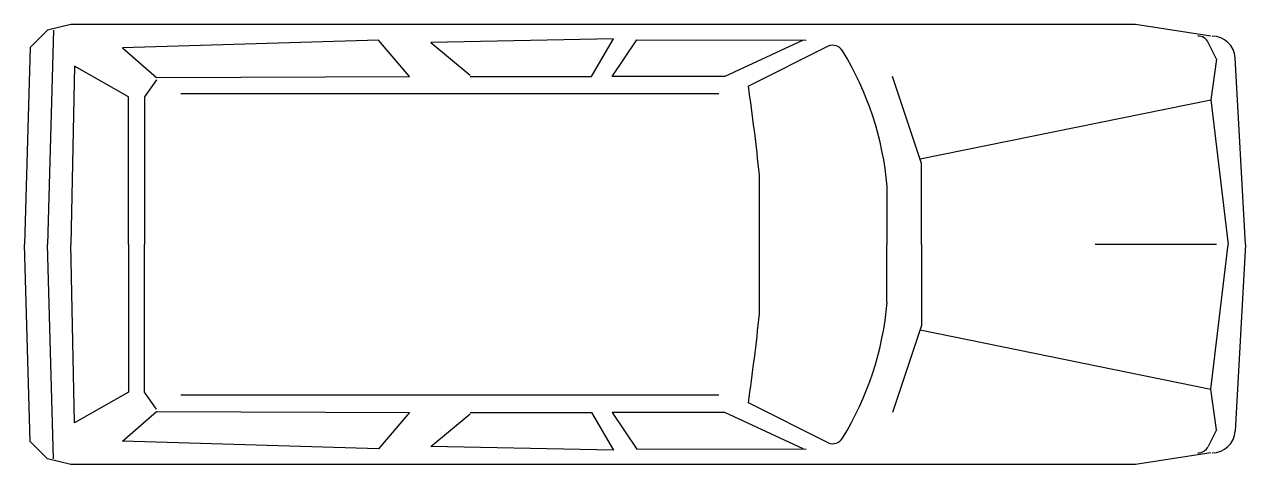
# Model space of a CAD drawing. Extents: x -3221 to 392, y -1304 to -3.
import ezdxf

# ---------------------------------------------------------------- set-up
doc = ezdxf.new("R2010")
doc.units = 0
doc.header["$MEASUREMENT"] = 0
doc.layers.add('2D', color=7, linetype='CONTINUOUS')
doc.layers.add('INSERT', color=7, linetype='CONTINUOUS')

# ---------------------------------------------------------------- blocks, each defined once
blk = doc.blocks.new('C-2CAR06')
at = {"layer": '2D', "color": 0, "linetype": 'BYBLOCK'}
for p, q in [((-1557.6, 617.6), (-1609, 566.3)), ((-1489.1, 634.7), (-1557.6, 617.6)), ((-1540.5, 617.6), (-1557.6, -15.9)), ((1661.2, 634.7), (-1489.1, 634.7)), ((1883.7, 600.5), (1661.2, 634.7)), ((-578.8, 588.4), (-1336.1, 565.1)), ((-487.2, 480.5), (-578.8, 588.4)), ((116.3, 591.9), (-424, 581.6)), ((-424, 581.6), (-307.2, 484.6)), ((51.8, 480.6), (116.3, 591.9)), ((113.1, 481), (185.6, 589)), ((185.6, 589), (686.8, 588.5)), ((677.6, 588.5), (445.6, 480.6)), ((1900.9, 532), (1876.1, 581.6)), ((-1609, 566.3), (-1626.1, -15.9)), ((-1336.1, 565.1), (-1235.4, 477.5)), ((751.2, 570.4), (515.5, 452.7)), ((-1478.2, 511.1), (-1489.1, -15.9)), ((-1317.9, 420.6), (-1478.2, 511.1)), ((1900.9, 532), (1883.7, 412.2)), ((1986.5, -15.9), (1955.6, 535.6)), ((-1235.5, 470.6), (-1270.7, 421)), ((-1235.4, 477.5), (-487.2, 480.5)), ((-307.8, 480.6), (51.8, 480.6)), ((445.6, 480.6), (113.1, 481)), ((1027.7, 223.8), (942.1, 480.6)), ((-1317.9, -15.9), (-1317.9, 420.6)), ((-1270.7, 421), (-1270.7, -15.9)), ((428.4, 429.3), (-1163.8, 429.3)), ((1023.3, 236.9), (1883.7, 412.2)), ((1883.7, 412.2), (1935.1, -15.9)), ((1027.7, -15.9), (1027.7, 223.8)), ((548.3, -221.3), (548.3, 189.6)), ((925, 155.3), (925, -15.9)), ((-1609, -598), (-1626.1, -15.9)), ((-1540.5, -649.4), (-1557.6, -15.9)), ((-1478.2, -542.8), (-1489.1, -15.9)), ((-1317.9, -15.9), (-1317.9, -452.3)), ((-1270.7, -452.8), (-1270.7, -15.9)), ((925, -187.1), (925, -15.9)), ((1027.7, -15.9), (1027.7, -255.6)), ((1900.9, -15.9), (1541.3, -15.9)), ((1883.7, -443.9), (1935.1, -15.9)), ((1986.5, -15.9), (1955.6, -567.4)), ((1027.7, -255.6), (942.1, -512.4)), ((1023.3, -268.6), (1883.7, -443.9)), ((-1317.9, -452.3), (-1478.2, -542.8)), ((-1235.5, -502.3), (-1270.7, -452.8)), ((428.4, -461), (-1163.8, -461)), ((1900.9, -563.8), (1883.7, -443.9)), ((751.2, -602.2), (515.5, -484.4)), ((-1336.1, -596.9), (-1235.4, -509.2)), ((-1235.4, -509.2), (-487.2, -512.2)), ((-487.2, -512.2), (-578.8, -620.2)), ((-424, -613.3), (-307.2, -516.3)), ((-307.8, -512.4), (51.8, -512.4)), ((51.8, -512.4), (116.3, -623.6)), ((445.6, -512.4), (113.1, -512.8)), ((113.1, -512.8), (185.6, -620.7)), ((677.6, -620.3), (445.6, -512.4)), ((1900.9, -563.8), (1876.1, -613.3)), ((-1557.6, -649.4), (-1609, -598)), ((-578.8, -620.2), (-1336.1, -596.9)), ((116.3, -623.6), (-424, -613.3)), ((-1489.1, -666.5), (-1557.6, -649.4)), ((185.6, -620.7), (686.8, -620.2)), ((1883.7, -632.2), (1661.2, -666.5)), ((1661.2, -666.5), (-1489.1, -666.5))]:
    blk.add_line(p, q, dxfattribs=at)
for centre, radius, start, end in [((1845.5, 566.3), 34.2, 26.5651, 90), ((1887.3, 532), 68.5, 3.0128, 90), ((764.7, 538.9), 34.2, 31.5638, 113.1257), ((11.8, 76.4), 917.8, 4.9379, 31.5638), ((-5907.3, -480.5), 6490.3, 5.92644, 8.26698), ((11.8, -108.2), 917.8, 328.4362, 355.0621), ((-5907.3, 448.8), 6490.3, 351.73302, 354.07356), ((1887.3, -563.8), 68.5, 270, 356.9872), ((764.7, -570.7), 34.2, 246.8743, 328.4362), ((1845.5, -598), 34.2, 270, 333.4349)]:
    blk.add_arc(centre, radius, start, end, dxfattribs=at)

msp = doc.modelspace()

# ---------------------------------------------------------------- block references
at = {"layer": 'INSERT'}
msp.add_blockref('C-2CAR06', (-1594.4, -637.7), dxfattribs=at)

doc.saveas('drawing.dxf')
